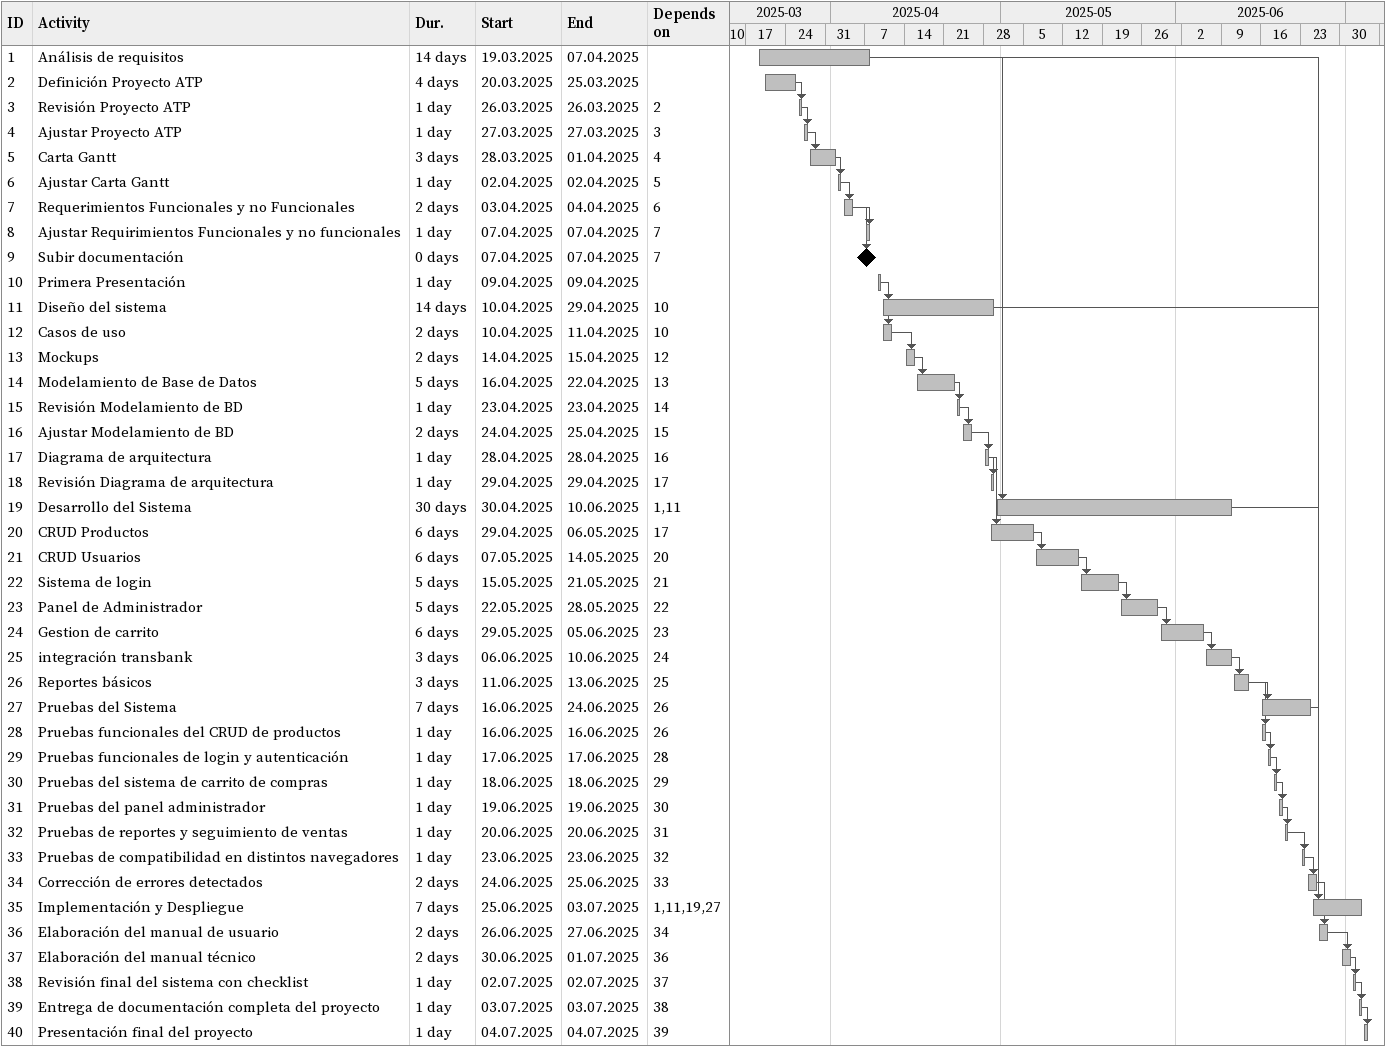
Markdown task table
| ID | Task | Duration | Start | Finish | Predecessors |
|---|---|---|---|---|---|
| 1 | Análisis de requisitos | 14d | 2025-03-19 | 2025-04-07 |  |
| 2 | Definición Proyecto ATP | 4d | 2025-03-20 | 2025-03-25 |  |
| 3 | Revisión Proyecto ATP | 1d | 2025-03-26 | 2025-03-26 | 2 |
| 4 | Ajustar Proyecto ATP | 1d | 2025-03-27 | 2025-03-27 | 3 |
| 5 | Carta Gantt | 3d | 2025-03-28 | 2025-04-01 | 4 |
| 6 | Ajustar Carta Gantt | 1d | 2025-04-02 | 2025-04-02 | 5 |
| 7 | Requerimientos Funcionales y no Funcionales | 2d | 2025-04-03 | 2025-04-04 | 6 |
| 8 | Ajustar Requirimientos Funcionales y no funcionales | 1d | 2025-04-07 | 2025-04-07 | 7 |
| 9 | Subir documentación | 0d | 2025-04-07 | 2025-04-07 | 7 |
| 10 | Primera Presentación | 1d | 2025-04-09 | 2025-04-09 |  |
| 11 | Diseño del sistema | 14d | 2025-04-10 | 2025-04-29 | 10 |
| 12 | Casos de uso | 2d | 2025-04-10 | 2025-04-11 | 10 |
| 13 | Mockups | 2d | 2025-04-14 | 2025-04-15 | 12 |
| 14 | Modelamiento de Base de Datos | 5d | 2025-04-16 | 2025-04-22 | 13 |
| 15 | Revisión Modelamiento de BD | 1d | 2025-04-23 | 2025-04-23 | 14 |
| 16 | Ajustar Modelamiento de BD | 2d | 2025-04-24 | 2025-04-25 | 15 |
| 17 | Diagrama de arquitectura | 1d | 2025-04-28 | 2025-04-28 | 16 |
| 18 | Revisión Diagrama de arquitectura | 1d | 2025-04-29 | 2025-04-29 | 17 |
| 19 | Desarrollo del Sistema | 30d | 2025-04-30 | 2025-06-10 | 1, 11 |
| 20 | CRUD Productos | 6d | 2025-04-29 | 2025-05-06 | 17 |
| 21 | CRUD Usuarios | 6d | 2025-05-07 | 2025-05-14 | 20 |
| 22 | Sistema de login | 5d | 2025-05-15 | 2025-05-21 | 21 |
| 23 | Panel de Administrador | 5d | 2025-05-22 | 2025-05-28 | 22 |
| 24 | Gestion de carrito | 6d | 2025-05-29 | 2025-06-05 | 23 |
| 25 | integración transbank | 3d | 2025-06-06 | 2025-06-10 | 24 |
| 26 | Reportes básicos | 3d | 2025-06-11 | 2025-06-13 | 25 |
| 27 | Pruebas del Sistema | 7d | 2025-06-16 | 2025-06-24 | 26 |
| 28 | Pruebas funcionales del CRUD de productos | 1d | 2025-06-16 | 2025-06-16 | 26 |
| 29 | Pruebas funcionales de login y autenticación | 1d | 2025-06-17 | 2025-06-17 | 28 |
| 30 | Pruebas del sistema de carrito de compras | 1d | 2025-06-18 | 2025-06-18 | 29 |
| 31 | Pruebas del panel administrador | 1d | 2025-06-19 | 2025-06-19 | 30 |
| 32 | Pruebas de reportes y seguimiento de ventas | 1d | 2025-06-20 | 2025-06-20 | 31 |
| 33 | Pruebas de compatibilidad en distintos navegadores | 1d | 2025-06-23 | 2025-06-23 | 32 |
| 34 | Corrección de errores detectados | 2d | 2025-06-24 | 2025-06-25 | 33 |
| 35 | Implementación y Despliegue | 7d | 2025-06-25 | 2025-07-03 | 1, 11, 19, 27 |
| 36 | Elaboración del manual de usuario | 2d | 2025-06-26 | 2025-06-27 | 34 |
| 37 | Elaboración del manual técnico | 2d | 2025-06-30 | 2025-07-01 | 36 |
| 38 | Revisión final del sistema con checklist | 1d | 2025-07-02 | 2025-07-02 | 37 |
| 39 | Entrega de documentación completa del proyecto | 1d | 2025-07-03 | 2025-07-03 | 38 |
| 40 | Presentación final del proyecto | 1d | 2025-07-04 | 2025-07-04 | 39 |
